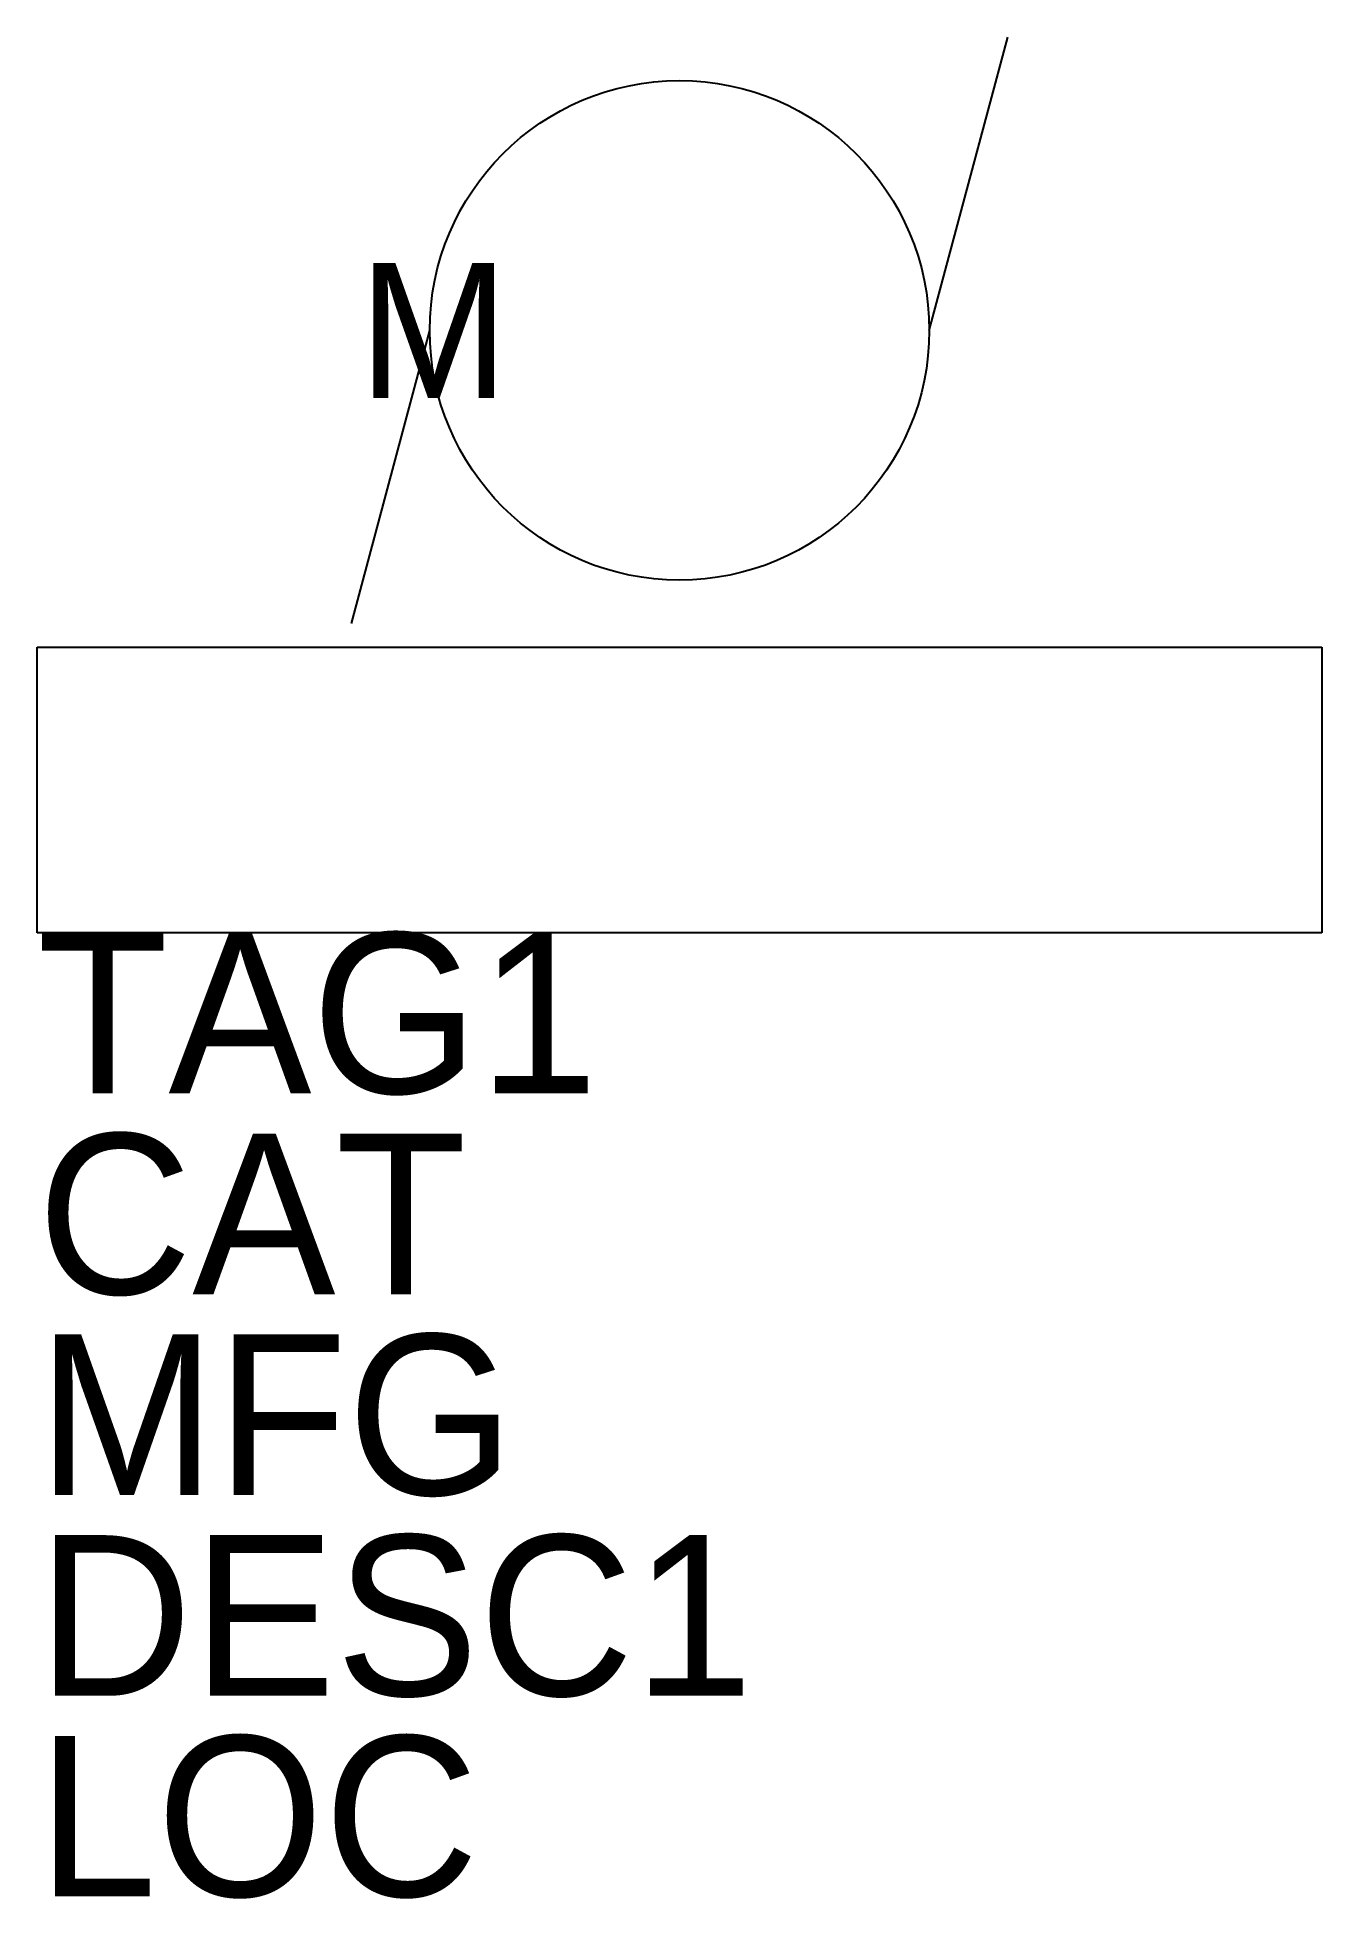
# Model space of a CAD drawing. Extents: x -0.45 to 0.5, y -1.04 to 0.33.
import ezdxf

# ---------------------------------------------------------------- set-up
doc = ezdxf.new("R2010")
doc.units = 0
doc.layers.get('0').update_dxf_attribs({"linetype": 'CONTINUOUS'})

msp = doc.modelspace()

# ---------------------------------------------------------------- linework, layer by layer
for p, q in [((0.2103, 0.1141), (0.2683, 0.3304)), ((-0.1584, 0.1141), (-0.2163, -0.1022)), ((-0.448, -0.1197), (0.5, -0.1197)), ((-0.448, -0.3304), (-0.448, -0.1197)), ((0.5, -0.1197), (0.5, -0.3304)), ((0.5, -0.3304), (-0.448, -0.3304))]:
    msp.add_line(p, q)
msp.add_circle((0.026, 0.1141), 0.1843)

# ---------------------------------------------------------------- texts
for tag, p in [('TAG1', (-0.448, -0.4489)), ('CAT', (-0.448, -0.597025)), ('MFG', (-0.448, -0.74515)), ('DESC1', (-0.448, -0.893275)), ('LOC', (-0.448, -1.0414))]:
    msp.add_attdef(tag, p, '', height=0.1185)
at = {"layer": '0.0'}
msp.add_text('M', height=0.0995, dxfattribs=at).set_placement((-0.2109, 0.0643))

doc.saveas('drawing.dxf')
